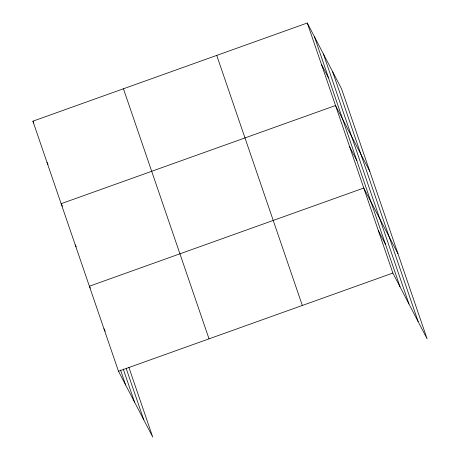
<?xml version="1.0" encoding="UTF-8"?>
<svg xmlns="http://www.w3.org/2000/svg" width="460" height="460" viewBox="0 0 460 460"><rect width="100%" height="100%" fill="white"/><g stroke="black" fill="none" stroke-linecap="round" stroke-linejoin="round"><path stroke-width="0.69" d="M128.926 367.5L152.714 437L118.484 371.243L32.901 121.175L307.286 23L341.516 88.757L427.098 338.824L392.869 273.062L307.286 23M118.484 371.243L392.869 273.062M321.408 64.262L328.561 78.01M369.759 171.281L335.53 105.524L61.14 203.699L62.445 206.195M349.646 146.78L356.805 160.528M398.003 253.799L363.768 188.042L89.384 286.218L90.361 288.092M378.321 230.552L385.474 244.3M32.901 121.175L33.873 123.05M47.018 162.438L47.995 164.312M75.262 244.961L76.239 246.836M103.937 328.728L105.236 331.229M332.58 71.593L418.169 321.661M323.374 53.912L408.963 303.974M314.439 36.748L400.027 286.81M216.735 55.395L302.323 305.463M123.447 88.78L209.03 338.842M126.23 368.552L143.779 419.836M123.257 369.087L134.573 402.155M120.56 370.145L125.643 384.985"/></g></svg>
